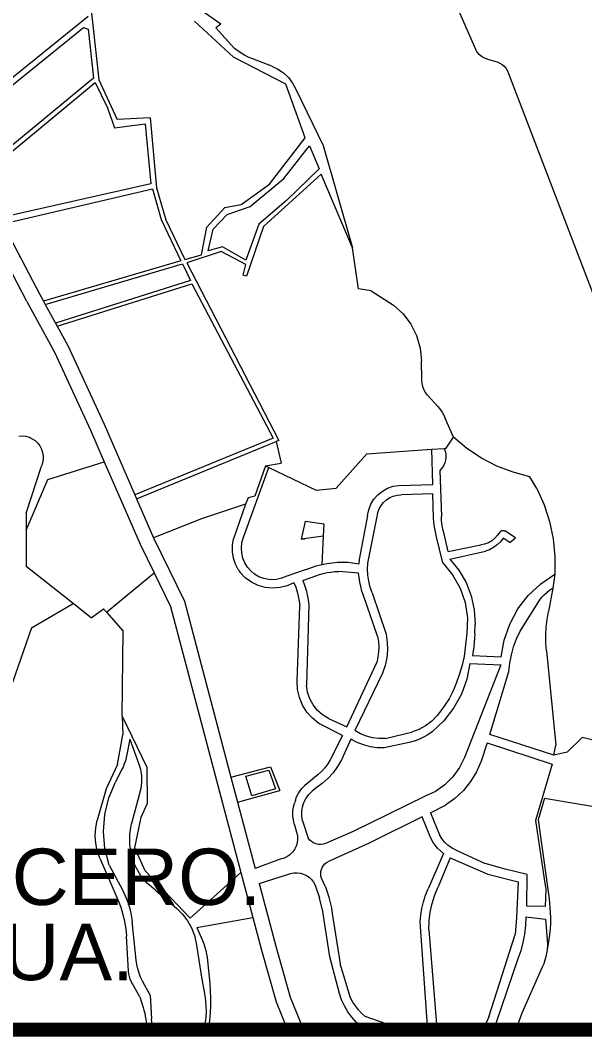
# Model space of a CAD drawing. Header units: millimetres. Extents: x -3245 to 2970, y 1153 to 3965.
# Drawn here: x 484.7 to 508.5, y 2440.77 to 2483.68 of the extents above; entities that cross this region are included whole.
import ezdxf

# ---------------------------------------------------------------- set-up
doc = ezdxf.new("R2010")
doc.units = ezdxf.units.MM
doc.linetypes.add('ACAD_ISO02W100', pattern=[15, 12, -3])
doc.layers.add('CVL_CUADCON_LIN', color=8, linetype='Continuous')
doc.layers.add('FONDO_MANAGUA', color=8, linetype='ACAD_ISO02W100')
doc.layers.add('FRAME 070', color=7, linetype='Continuous', lineweight=70)
doc.styles.add('PI', font='arial.ttf', dxfattribs={"height": 0.4})

msp = doc.modelspace()

# ---------------------------------------------------------------- linework, layer by layer
at = {"linetype": 'ByBlock', "const_width": 0.5892}
msp.add_lwpolyline([(534.3088, 2573.6401), (392.8947, 2573.6401), (392.8947, 2441.0644), (534.3088, 2441.0644)], close=True, dxfattribs=at)
at = {"layer": 'CVL_CUADCON_LIN', "color": 1, "linetype": 'ByBlock', "lineweight": 9, "ltscale": 0.5, "flags": 128}
msp.add_lwpolyline([(497.4984, 2462.4206), (497.4737, 2461.8992), (496.5625, 2461.7663), (496.7047, 2462.392), (496.7238, 2462.5358)], close=True, dxfattribs=at)
for points in [[(496.7047, 2462.392), (496.7238, 2462.5358)], [(496.5625, 2461.7663), (496.7047, 2462.392)], [(497.4737, 2461.8992), (496.5625, 2461.7663)], [(496.5625, 2461.7663), (496.7036, 2461.7869)], [(497.4737, 2461.8992), (497.417, 2460.7041)]]:
    msp.add_lwpolyline(points, dxfattribs=at)
at = {"layer": 'FONDO_MANAGUA', "color": 1, "linetype": 'ByBlock', "lineweight": 9}
for p, q in [((487.4858, 2485.9947), (488.0086, 2481.1653)), ((493.1591, 2483.5209), (491.4055, 2484.7471)), ((502.9362, 2484.6569), (503.9032, 2482.4563)), ((487.5633, 2483.8409), (481.5426, 2478.9723)), ((493.6943, 2482.1257), (492.0464, 2483.647)), ((493.1591, 2483.5209), (492.9482, 2483.3663)), ((481.7053, 2478.8065), (487.3602, 2483.3683)), ((487.3602, 2483.3683), (487.559, 2483.299)), ((487.559, 2483.299), (487.7855, 2481.229)), ((492.9482, 2483.3663), (493.7391, 2482.4918)), ((493.8709, 2482.3857), (493.7391, 2482.4918)), ((494.0098, 2482.2892), (493.8709, 2482.3857)), ((494.1552, 2482.2025), (494.0098, 2482.2892)), ((503.9682, 2482.3388), (503.9032, 2482.4563)), ((504.0538, 2482.2353), (503.9682, 2482.3388)), ((504.1571, 2482.1494), (504.0538, 2482.2353)), ((495.8978, 2480.9823), (493.6943, 2482.1257)), ((494.3063, 2482.1263), (494.1552, 2482.2025)), ((494.4623, 2482.0608), (494.3063, 2482.1263)), ((495.302, 2481.7425), (494.4623, 2482.0608)), ((504.2743, 2482.084), (504.1571, 2482.1494)), ((504.4017, 2482.0413), (504.2743, 2482.084)), ((504.4017, 2482.0413), (504.81, 2481.9192)), ((504.81, 2481.9192), (504.9214, 2481.8755)), ((504.9214, 2481.8755), (505.0241, 2481.8141)), ((505.0241, 2481.8141), (505.1153, 2481.7367)), ((495.302, 2481.7425), (495.5624, 2481.6193)), ((495.5624, 2481.6193), (495.8, 2481.4565)), ((495.8, 2481.4565), (496.0087, 2481.2581)), ((505.1153, 2481.7367), (505.1926, 2481.6453)), ((505.1926, 2481.6453), (505.2537, 2481.5425)), ((505.2537, 2481.5425), (505.2972, 2481.431)), ((505.2972, 2481.431), (510.193, 2468.6126)), ((487.7855, 2481.229), (482.8491, 2477.1686)), ((482.9628, 2477.0011), (487.8598, 2481.0543)), ((487.8598, 2481.0543), (488.3732, 2479.9761)), ((488.0086, 2481.1653), (488.7838, 2479.4965)), ((496.7136, 2478.7185), (495.8978, 2480.9823)), ((496.0087, 2481.2581), (496.1835, 2481.0291)), ((496.1835, 2481.0291), (496.3197, 2480.7754)), ((496.3197, 2480.7754), (497.467, 2478.3924)), ((488.3732, 2479.9761), (488.6659, 2479.1405)), ((488.6659, 2479.1405), (489.9619, 2479.3085)), ((490.1736, 2479.561), (488.7838, 2479.4965)), ((489.9619, 2479.3085), (490.2051, 2476.7717)), ((490.1736, 2479.561), (490.4406, 2476.6002)), ((495.2148, 2476.7647), (496.7136, 2478.7185)), ((495.8134, 2477.0018), (496.8904, 2478.3847)), ((496.8904, 2478.3847), (497.3013, 2477.4063)), ((497.467, 2478.3924), (498.7161, 2474.072)), ((497.3933, 2477.1894), (494.9617, 2474.9798)), ((495.9267, 2476.0664), (497.3013, 2477.4063)), ((498.7161, 2474.072), (497.3933, 2477.1894)), ((482.413, 2476.6963), (484.9654, 2471.8146)), ((490.2051, 2476.7717), (483.8292, 2475.3439)), ((494.0207, 2475.9005), (495.2148, 2476.7647)), ((494.3904, 2475.8222), (495.8134, 2477.0018)), ((483.9628, 2475.0884), (490.267, 2476.5597)), ((490.267, 2476.5597), (490.6429, 2475.2713)), ((490.4406, 2476.6002), (490.8395, 2475.2594)), ((492.5708, 2474.9406), (493.3297, 2475.7711)), ((493.3297, 2475.7711), (494.0207, 2475.9005)), ((493.4272, 2475.482), (494.3904, 2475.8222)), ((495.9267, 2476.0664), (494.7548, 2475.078)), ((492.8365, 2474.8591), (493.4272, 2475.482)), ((483.9628, 2475.0884), (485.5211, 2472.1081)), ((490.6429, 2475.2713), (491.4669, 2473.5306)), ((490.8395, 2475.2594), (491.6341, 2473.5811)), ((492.3371, 2473.7812), (492.5708, 2474.9406)), ((494.7548, 2475.078), (494.2061, 2473.5512)), ((494.9617, 2474.9798), (494.2453, 2472.8778)), ((492.6184, 2473.9411), (492.8365, 2474.8591)), ((493.2301, 2474.1114), (492.6184, 2473.9411)), ((494.2061, 2473.5512), (493.2301, 2474.1114)), ((498.9594, 2472.3452), (498.7161, 2474.072)), ((491.6341, 2473.5811), (492.3371, 2473.7812)), ((493.1733, 2473.9158), (491.7225, 2473.4456)), ((494.2136, 2473.3637), (493.1733, 2473.9158)), ((491.4669, 2473.5306), (485.6778, 2471.8201)), ((485.75, 2471.6873), (491.5404, 2473.3924)), ((491.5404, 2473.3924), (491.8746, 2472.6877)), ((491.7225, 2473.4456), (495.5979, 2465.9409)), ((494.0958, 2472.9166), (494.2136, 2473.3637)), ((494.2453, 2472.8778), (494.0958, 2472.9166)), ((491.8746, 2472.6877), (486.1807, 2470.896)), ((486.2488, 2470.7707), (491.938, 2472.5515)), ((491.938, 2472.5515), (495.3678, 2466.0378)), ((499.4985, 2472.2594), (498.9594, 2472.3452)), ((485.5198, 2472.1104), (485.5211, 2472.1081)), ((485.5211, 2472.1081), (485.5223, 2472.1058)), ((485.5211, 2472.1081), (485.6778, 2471.8201)), ((499.4985, 2472.2594), (500.4409, 2471.6579)), ((484.9678, 2471.81), (486.135, 2469.6653)), ((485.6778, 2471.8201), (485.75, 2471.6873)), ((485.75, 2471.6873), (486.1807, 2470.896)), ((500.4409, 2471.6579), (500.8415, 2471.2886)), ((500.8415, 2471.2886), (501.1692, 2470.8533)), ((486.1807, 2470.896), (486.2488, 2470.7707)), ((486.2488, 2470.7707), (486.6968, 2469.9475)), ((501.1692, 2470.8533), (501.4135, 2470.3662)), ((501.4135, 2470.3662), (501.5663, 2469.8432)), ((486.6968, 2469.9475), (488.2286, 2466.6304)), ((501.5663, 2469.8432), (501.6226, 2469.3012)), ((486.135, 2469.6653), (487.6552, 2466.3733)), ((501.6335, 2468.4855), (501.6226, 2469.3012)), ((501.6451, 2468.3483), (501.6335, 2468.4855)), ((501.6762, 2468.2141), (501.6451, 2468.3483)), ((501.7259, 2468.0857), (501.6762, 2468.2141)), ((501.7934, 2467.9657), (501.7259, 2468.0857)), ((501.8772, 2467.8565), (501.7934, 2467.9657)), ((502.3089, 2467.3702), (501.8772, 2467.8565)), ((502.3089, 2467.3702), (502.3802, 2467.2847)), ((502.3802, 2467.2847), (502.4462, 2467.195)), ((502.4462, 2467.195), (502.5065, 2467.1013)), ((502.5065, 2467.1013), (502.561, 2467.0042)), ((502.561, 2467.0042), (502.6094, 2466.9038)), ((502.978, 2466.0756), (502.6094, 2466.9038)), ((487.6552, 2466.3733), (488.2332, 2465.0448)), ((488.2286, 2466.6304), (489.5307, 2463.6379)), ((484.6301, 2466.1273), (484.7783, 2466.1351)), ((484.7783, 2466.1351), (484.9258, 2466.1187)), ((484.9258, 2466.1187), (485.0687, 2466.0786)), ((485.0687, 2466.0786), (485.2033, 2466.0159)), ((485.2033, 2466.0159), (485.3258, 2465.9322)), ((485.3258, 2465.9322), (485.4332, 2465.8298)), ((495.3678, 2466.0378), (489.5307, 2463.6379)), ((495.5979, 2465.9409), (495.4862, 2465.895)), ((502.6659, 2465.6125), (502.978, 2466.0756)), ((503.5394, 2465.603), (502.978, 2466.0756)), ((485.4332, 2465.8298), (485.5226, 2465.7113)), ((485.5226, 2465.7113), (485.5915, 2465.5798)), ((485.5915, 2465.5798), (485.6382, 2465.4389)), ((489.6007, 2463.477), (495.4862, 2465.895)), ((495.4862, 2465.895), (495.6958, 2464.9814)), ((499.3205, 2465.3768), (502.055, 2465.5695)), ((502.055, 2465.5695), (502.5789, 2465.6064)), ((502.0926, 2464.0842), (502.055, 2465.5695)), ((502.5789, 2465.6064), (502.6659, 2465.6125)), ((502.5789, 2465.6064), (502.6236, 2465.488)), ((502.6236, 2465.488), (502.6489, 2465.364)), ((504.1498, 2465.1957), (503.5394, 2465.603)), ((485.6607, 2465.1439), (485.6358, 2464.9976)), ((485.6382, 2465.4389), (485.6615, 2465.2923)), ((485.6615, 2465.2923), (485.6607, 2465.1439)), ((485.8597, 2464.2857), (488.2332, 2465.0448)), ((488.2332, 2465.0448), (489.7495, 2461.5601)), ((498.0254, 2463.9273), (499.3205, 2465.3768)), ((502.6395, 2465.1119), (502.6051, 2464.9902)), ((502.6542, 2465.2376), (502.6395, 2465.1119)), ((502.6489, 2465.364), (502.6542, 2465.2376)), ((504.8017, 2464.8587), (504.1498, 2465.1957)), ((484.9462, 2462.8689), (485.5875, 2464.8572)), ((485.6358, 2464.9976), (485.5875, 2464.8572)), ((494.105, 2461.8182), (495.1882, 2464.7926)), ((495.0427, 2464.8624), (494.5972, 2463.5902)), ((495.0427, 2464.8624), (495.6958, 2464.9814)), ((495.0427, 2464.8624), (495.1882, 2464.7926)), ((495.1882, 2464.7926), (497.1725, 2463.8409)), ((502.481, 2464.7705), (502.3945, 2464.6782)), ((502.3945, 2464.6782), (502.4582, 2462.7242)), ((502.5518, 2464.8754), (502.481, 2464.7705)), ((502.6051, 2464.9902), (502.5518, 2464.8754)), ((505.4869, 2464.5961), (504.8017, 2464.8587)), ((484.9467, 2462.1485), (485.8597, 2464.2857)), ((506.1971, 2464.4113), (505.4869, 2464.5961)), ((506.4838, 2463.9071), (506.1971, 2464.4113)), ((497.1725, 2463.8409), (498.0254, 2463.9273)), ((499.7759, 2463.65), (499.9702, 2463.8063)), ((499.9702, 2463.8063), (500.189, 2463.9262)), ((500.189, 2463.9262), (500.4253, 2464.0058)), ((500.4253, 2464.0058), (500.672, 2464.0427)), ((500.672, 2464.0427), (502.0926, 2464.0842)), ((506.4838, 2463.9071), (506.7895, 2463.2262)), ((489.5307, 2463.6379), (489.6007, 2463.477)), ((489.6007, 2463.477), (490.3205, 2461.8229)), ((494.3053, 2463.5114), (494.1955, 2463.2466)), ((494.5972, 2463.5902), (494.3053, 2463.5114)), ((499.4837, 2463.2481), (499.6121, 2463.4619)), ((499.6121, 2463.4619), (499.7759, 2463.65)), ((499.914, 2463.1987), (500.0176, 2463.328)), ((500.0176, 2463.328), (500.1408, 2463.4388)), ((500.1408, 2463.4388), (500.2803, 2463.5281)), ((500.2803, 2463.5281), (500.4324, 2463.5936)), ((500.4324, 2463.5936), (500.5932, 2463.6336)), ((500.5932, 2463.6336), (500.7584, 2463.6469)), ((502.1004, 2463.6901), (500.7584, 2463.6469)), ((502.1301, 2462.6638), (502.1004, 2463.6901)), ((494.1955, 2463.2466), (492.3357, 2462.6357)), ((494.1955, 2463.2466), (493.6958, 2461.7911)), ((499.3484, 2462.77), (499.3949, 2463.015)), ((499.3949, 2463.015), (499.4837, 2463.2481)), ((499.7453, 2462.7359), (499.776, 2462.8986)), ((499.776, 2462.8986), (499.8328, 2463.0543)), ((499.8328, 2463.0543), (499.914, 2463.1987)), ((506.7895, 2463.2262), (507.0207, 2462.5165)), ((484.9462, 2462.8689), (484.9467, 2462.1485)), ((492.3357, 2462.6357), (490.3205, 2461.8229)), ((499.3484, 2462.77), (498.9877, 2460.9128)), ((499.3607, 2460.7649), (499.7453, 2462.7359)), ((502.1436, 2462.516), (502.1301, 2462.6638)), ((502.1617, 2462.3686), (502.1436, 2462.516)), ((502.4658, 2462.5757), (502.4582, 2462.7242)), ((502.481, 2462.4278), (502.4658, 2462.5757)), ((507.0207, 2462.5165), (507.1747, 2461.7862)), ((484.9467, 2462.1485), (484.9477, 2460.6141)), ((502.1844, 2462.2219), (502.1617, 2462.3686)), ((502.2117, 2462.076), (502.1844, 2462.2219)), ((502.2435, 2461.931), (502.2117, 2462.076)), ((502.5038, 2462.2809), (502.481, 2462.4278)), ((502.5341, 2462.1353), (502.5038, 2462.2809)), ((502.5719, 2461.9915), (502.5341, 2462.1353)), ((504.9361, 2462.0836), (504.8285, 2461.9362)), ((504.9361, 2462.0836), (504.9519, 2462.1019)), ((504.9519, 2462.1019), (504.9706, 2462.1174)), ((504.9706, 2462.1174), (504.9916, 2462.1295)), ((504.9916, 2462.1295), (505.0143, 2462.1379)), ((505.0143, 2462.1379), (505.0381, 2462.1424)), ((505.0381, 2462.1424), (505.0624, 2462.1429)), ((505.0624, 2462.1429), (505.0863, 2462.1394)), ((505.0863, 2462.1394), (505.1094, 2462.1319)), ((505.1094, 2462.1319), (505.1309, 2462.1207)), ((505.5892, 2461.8303), (505.1309, 2462.1207)), ((490.3205, 2461.8229), (491.6198, 2459.1493)), ((493.6482, 2461.5201), (493.6958, 2461.7911)), ((494.0262, 2461.399), (494.0485, 2461.6118)), ((494.0485, 2461.6118), (494.105, 2461.8182)), ((502.5173, 2460.7699), (502.2435, 2461.931)), ((502.7433, 2461.2579), (502.5719, 2461.9915)), ((504.4414, 2461.6226), (504.2829, 2461.5676)), ((504.588, 2461.7041), (504.4414, 2461.6226)), ((504.7183, 2461.8097), (504.588, 2461.7041)), ((504.8285, 2461.9362), (504.7183, 2461.8097)), ((504.9481, 2461.665), (504.8141, 2461.5314)), ((505.0611, 2461.8166), (504.9481, 2461.665)), ((505.3416, 2461.639), (505.0611, 2461.8166)), ((505.3416, 2461.639), (505.5892, 2461.8303)), ((507.1747, 2461.7862), (507.2498, 2461.0436)), ((489.7495, 2461.5601), (490.3379, 2460.3493)), ((493.6451, 2461.2449), (493.6482, 2461.5201)), ((493.6866, 2460.973), (493.6451, 2461.2449)), ((494.0387, 2461.1854), (494.0262, 2461.399)), ((494.0857, 2460.9766), (494.0387, 2461.1854)), ((502.7433, 2461.2579), (504.1173, 2461.5409)), ((502.8187, 2460.9353), (504.3174, 2461.2651)), ((504.2829, 2461.5676), (504.1173, 2461.5409)), ((504.4954, 2461.3293), (504.3174, 2461.2651)), ((504.6622, 2461.4187), (504.4954, 2461.3293)), ((504.8141, 2461.5314), (504.6622, 2461.4187)), ((493.7717, 2460.7113), (493.6866, 2460.973)), ((494.1659, 2460.7783), (494.0857, 2460.9766)), ((494.2773, 2460.5956), (494.1659, 2460.7783)), ((497.6216, 2460.7508), (498.0714, 2460.7994)), ((498.0714, 2460.7994), (498.5237, 2460.7953)), ((498.5237, 2460.7953), (498.9726, 2460.7386)), ((498.9877, 2460.9128), (498.9726, 2460.7386)), ((499.3462, 2460.5078), (499.3607, 2460.7649)), ((502.5173, 2460.7699), (502.9309, 2460.2712)), ((502.8187, 2460.9353), (503.1992, 2460.4662)), ((507.2498, 2461.0436), (507.2452, 2460.2973)), ((486.9256, 2459.055), (484.9477, 2460.6141)), ((488.3352, 2458.688), (490.3379, 2460.3493)), ((490.3379, 2460.3493), (491.028, 2458.9294)), ((493.8981, 2460.4669), (493.7717, 2460.7113)), ((493.8981, 2460.4669), (493.969, 2460.3623)), ((494.1892, 2460.1397), (493.969, 2460.3623)), ((494.4169, 2460.4334), (494.2773, 2460.5956)), ((494.5809, 2460.296), (494.4169, 2460.4334)), ((496.7542, 2460.499), (495.9426, 2460.2048)), ((496.7542, 2460.499), (497.1805, 2460.6502)), ((497.1805, 2460.6502), (497.6216, 2460.7508)), ((497.4762, 2460.3235), (497.6375, 2460.3602)), ((497.6375, 2460.3602), (497.8009, 2460.3865)), ((497.8009, 2460.3865), (497.9656, 2460.4024)), ((497.9656, 2460.4024), (498.1309, 2460.4077)), ((498.9668, 2460.3433), (498.1309, 2460.4077)), ((498.9885, 2460.1506), (498.9668, 2460.3433)), ((499.3569, 2460.2505), (499.3462, 2460.5078)), ((503.1992, 2460.4662), (503.5022, 2459.9437)), ((494.4444, 2459.9583), (494.1892, 2460.1397)), ((494.7271, 2459.8236), (494.4444, 2459.9583)), ((494.765, 2460.187), (494.5809, 2460.296)), ((494.9644, 2460.1093), (494.765, 2460.187)), ((495.1738, 2460.0651), (494.9644, 2460.1093)), ((495.3875, 2460.0554), (495.1738, 2460.0651)), ((495.5012, 2460.0743), (495.3875, 2460.0554)), ((495.6138, 2460.0988), (495.5012, 2460.0743)), ((495.7251, 2460.1287), (495.6138, 2460.0988)), ((495.8348, 2460.1641), (495.7251, 2460.1287)), ((495.9426, 2460.2048), (495.8348, 2460.1641)), ((496.2419, 2459.9364), (495.956, 2459.8086)), ((496.2419, 2459.9364), (496.3138, 2459.7482)), ((496.6116, 2460.0322), (497.3176, 2460.2765)), ((496.6116, 2460.0322), (496.6881, 2459.8316)), ((497.3176, 2460.2765), (497.4762, 2460.3235)), ((499.0197, 2459.9592), (498.9885, 2460.1506)), ((499.0604, 2459.7696), (499.0197, 2459.9592)), ((499.3928, 2459.9955), (499.3569, 2460.2505)), ((499.4536, 2459.7453), (499.3928, 2459.9955)), ((502.9309, 2460.2712), (503.2483, 2459.7064)), ((503.5022, 2459.9437), (503.7206, 2459.3805)), ((506.6487, 2459.8928), (507.2452, 2460.2973)), ((507.2452, 2460.2973), (507.1595, 2459.7097)), ((495.0287, 2459.7395), (494.7271, 2459.8236)), ((495.3402, 2459.7087), (495.0287, 2459.7395)), ((495.6525, 2459.7319), (495.3402, 2459.7087)), ((495.956, 2459.8086), (495.6525, 2459.7319)), ((496.3138, 2459.7482), (496.374, 2459.556)), ((496.374, 2459.556), (496.4223, 2459.3605)), ((496.6881, 2459.8316), (496.7522, 2459.6268)), ((496.7522, 2459.6268), (496.8038, 2459.4185)), ((499.1106, 2459.5822), (499.0604, 2459.7696)), ((499.1699, 2459.3976), (499.1106, 2459.5822)), ((499.5387, 2459.5023), (499.4536, 2459.7453)), ((499.5387, 2459.5023), (500.1284, 2457.7617)), ((503.2483, 2459.7064), (503.4592, 2459.0937)), ((506.1246, 2459.3982), (506.6487, 2459.8928)), ((506.8047, 2459.4393), (506.9153, 2459.5392)), ((506.9153, 2459.5392), (507.0339, 2459.6295)), ((507.1595, 2459.7097), (506.9778, 2458.7149)), ((507.0339, 2459.6295), (507.1595, 2459.7097)), ((485.1662, 2458.0356), (486.9256, 2459.055)), ((487.6822, 2458.4585), (486.9256, 2459.055)), ((491.6198, 2459.1493), (493.5845, 2451.7285)), ((496.4223, 2459.3605), (496.4585, 2459.1624)), ((496.4585, 2459.1624), (496.4825, 2458.9624)), ((496.8038, 2459.4185), (496.8427, 2459.2074)), ((496.8427, 2459.2074), (496.8686, 2458.9943)), ((499.7585, 2457.678), (499.1699, 2459.3976)), ((503.4592, 2459.0937), (503.5567, 2458.4531)), ((503.7206, 2459.3805), (503.8489, 2458.7903)), ((505.6864, 2458.8261), (506.1246, 2459.3982)), ((505.777, 2457.8847), (506.6103, 2459.2137)), ((506.6103, 2459.2137), (506.7028, 2459.3305)), ((506.7028, 2459.3305), (506.8047, 2459.4393)), ((487.6822, 2458.4585), (488.2072, 2458.8353)), ((488.2072, 2458.8353), (488.3352, 2458.688)), ((488.3352, 2458.688), (489.0308, 2457.8872)), ((491.028, 2458.9294), (493.999, 2447.7073)), ((496.3776, 2455.7802), (496.4825, 2458.9624)), ((496.8686, 2458.9943), (496.7654, 2455.6027)), ((503.8489, 2458.7903), (503.884, 2458.1872)), ((505.3454, 2458.1913), (505.6864, 2458.8261)), ((506.9206, 2458.3878), (506.9778, 2458.7149)), ((503.5567, 2458.4531), (503.5377, 2457.8055)), ((503.8741, 2457.7868), (503.884, 2458.1872)), ((505.1102, 2457.5101), (505.3454, 2458.1913)), ((506.8836, 2458.0578), (506.9206, 2458.3878)), ((485.1662, 2458.0356), (484.3701, 2455.7236)), ((489.0009, 2454.313), (489.0308, 2457.8872)), ((500.1284, 2457.7617), (500.1776, 2457.4304)), ((503.5377, 2457.8055), (503.4197, 2456.8224)), ((503.8741, 2457.7868), (503.8631, 2457.5999)), ((505.6305, 2457.5617), (505.777, 2457.8847)), ((506.8668, 2457.7262), (506.8836, 2458.0578)), ((499.7585, 2457.678), (499.8004, 2457.4577)), ((499.8004, 2457.4577), (499.8187, 2457.2342)), ((500.1776, 2457.4304), (500.1872, 2457.0957)), ((503.8472, 2457.4134), (503.8262, 2457.2274)), ((503.8631, 2457.5999), (503.8472, 2457.4134)), ((504.9871, 2456.8), (505.1102, 2457.5101)), ((505.5089, 2457.2286), (505.6305, 2457.5617)), ((506.8703, 2457.3941), (506.8668, 2457.7262)), ((506.894, 2457.0629), (506.8703, 2457.3941)), ((499.8131, 2457.01), (499.7838, 2456.7876)), ((499.8187, 2457.2342), (499.8131, 2457.01)), ((500.1872, 2457.0957), (500.157, 2456.7621)), ((503.8002, 2457.0421), (503.7692, 2456.8575)), ((503.8262, 2457.2274), (503.8002, 2457.0421)), ((505.4129, 2456.8872), (505.5089, 2457.2286)), ((506.894, 2457.0629), (507.2843, 2453.0735)), ((498.4665, 2453.8481), (499.731, 2456.5697)), ((499.7838, 2456.7876), (499.731, 2456.5697)), ((500.157, 2456.7621), (500.0874, 2456.4346)), ((503.4197, 2456.8224), (503.3366, 2456.4494)), ((504.9715, 2456.4693), (503.4387, 2452.5581)), ((503.6587, 2456.5308), (503.5315, 2455.8662)), ((503.6587, 2456.5308), (504.9715, 2456.4693)), ((503.7692, 2456.8575), (504.9871, 2456.8)), ((505.2999, 2456.1875), (505.3431, 2456.5395)), ((505.3431, 2456.5395), (505.4129, 2456.8872)), ((499.9794, 2456.1176), (498.8159, 2453.6906)), ((500.0874, 2456.4346), (499.9794, 2456.1176)), ((503.2309, 2456.0822), (503.1029, 2455.7221)), ((503.3366, 2456.4494), (503.2309, 2456.0822)), ((504.5101, 2453.5327), (505.2999, 2456.1875)), ((496.3954, 2455.432), (496.3776, 2455.7802)), ((503.1029, 2455.7221), (502.9531, 2455.3705)), ((503.5315, 2455.8662), (503.3022, 2455.2295)), ((496.4712, 2455.0918), (496.3954, 2455.432)), ((496.8099, 2455.3118), (496.7654, 2455.6027)), ((496.9041, 2455.033), (496.8099, 2455.3118)), ((502.9531, 2455.3705), (502.7821, 2455.0287)), ((503.3022, 2455.2295), (502.9764, 2454.6364)), ((496.6028, 2454.769), (496.4712, 2455.0918)), ((496.7865, 2454.4727), (496.6028, 2454.769)), ((497.0452, 2454.7747), (496.9041, 2455.033)), ((497.2289, 2454.5447), (497.0452, 2454.7747)), ((502.7821, 2455.0287), (502.4835, 2454.5826)), ((497.0171, 2454.2113), (496.7865, 2454.4727)), ((497.4496, 2454.3501), (497.2289, 2454.5447)), ((497.7008, 2454.1966), (497.4496, 2454.3501)), ((502.2837, 2454.3232), (502.0507, 2454.0932)), ((502.4835, 2454.5826), (502.2837, 2454.3232)), ((502.9764, 2454.6364), (502.5622, 2454.1013)), ((490.0441, 2452.1283), (489.0009, 2454.313)), ((489.0009, 2454.313), (489.0259, 2453.5064)), ((497.2882, 2453.9922), (497.0171, 2454.2113)), ((498.2899, 2453.4872), (497.2882, 2453.9922)), ((497.7008, 2454.1966), (498.4665, 2453.8481)), ((501.7888, 2453.8967), (501.5027, 2453.7375)), ((502.0507, 2454.0932), (501.7888, 2453.8967)), ((502.5622, 2454.1013), (502.0695, 2453.6373)), ((488.8028, 2452.2607), (489.0259, 2453.5064)), ((498.2899, 2453.4872), (497.7746, 2452.4515)), ((499.0471, 2453.5551), (498.8159, 2453.6906)), ((499.2947, 2453.4524), (499.0471, 2453.5551)), ((500.0881, 2453.358), (501.1978, 2453.6183)), ((501.5027, 2453.7375), (501.1978, 2453.6183)), ((501.8942, 2453.5152), (501.7088, 2453.4089)), ((502.0695, 2453.6373), (501.8942, 2453.5152)), ((507.201, 2452.6566), (504.5101, 2453.5327)), ((489.3178, 2453.3318), (489.1973, 2452.6887)), ((489.3178, 2453.3318), (489.6882, 2452.3184)), ((498.645, 2453.3353), (498.2463, 2452.4537)), ((498.9049, 2453.1947), (498.645, 2453.3353)), ((499.1796, 2453.0858), (498.9049, 2453.1947)), ((499.4653, 2453.0103), (499.1796, 2453.0858)), ((499.554, 2453.3846), (499.2947, 2453.4524)), ((499.8201, 2453.3529), (499.554, 2453.3846)), ((500.0881, 2453.358), (499.8201, 2453.3529)), ((501.1071, 2453.1924), (500.0533, 2452.9632)), ((501.3138, 2453.2469), (501.1071, 2453.1924)), ((501.5148, 2453.3193), (501.3138, 2453.2469)), ((501.7088, 2453.4089), (501.5148, 2453.3193)), ((504.3962, 2453.1703), (504.1417, 2452.3969)), ((504.3962, 2453.1703), (507.129, 2452.2698)), ((507.201, 2452.6566), (507.2843, 2453.0735)), ((508.3954, 2453.4021), (507.77, 2452.7742)), ((508.9847, 2453.2556), (508.3954, 2453.4021)), ((489.1973, 2452.6887), (489.1675, 2452.5518)), ((499.7579, 2452.9692), (499.4653, 2453.0103)), ((500.0533, 2452.9632), (499.7579, 2452.9692)), ((507.77, 2452.7742), (507.201, 2452.6566)), ((488.8028, 2452.2607), (488.3142, 2451.2284)), ((489.0844, 2452.2844), (489.0313, 2452.1547)), ((489.1298, 2452.4169), (489.0844, 2452.2844)), ((489.1675, 2452.5518), (489.1298, 2452.4169)), ((489.6882, 2452.3184), (489.7647, 2452.0565)), ((497.6669, 2452.2824), (497.5455, 2452.1229)), ((497.7746, 2452.4515), (497.6669, 2452.2824)), ((498.0816, 2452.1734), (497.8891, 2451.9114)), ((498.2463, 2452.4537), (498.0816, 2452.1734)), ((503.4387, 2452.5581), (503.2264, 2452.1271)), ((504.1417, 2452.3969), (503.9475, 2451.9522)), ((507.129, 2452.2698), (506.4232, 2449.8892)), ((488.9709, 2452.0284), (488.7081, 2451.5176)), ((489.0313, 2452.1547), (488.9709, 2452.0284)), ((489.7647, 2452.0565), (489.8057, 2451.7867)), ((489.8057, 2451.7867), (489.8107, 2451.5138)), ((490.0587, 2450.6288), (490.0441, 2452.1283)), ((493.5845, 2451.7285), (495.2546, 2452.1581)), ((494.2101, 2451.7694), (495.1808, 2452.0203)), ((494.4668, 2450.941), (494.2101, 2451.7694)), ((495.1808, 2452.0203), (495.469, 2451.2284)), ((495.2546, 2452.1581), (495.6423, 2451.1597)), ((497.265, 2451.8367), (497.108, 2451.7121)), ((497.4112, 2451.9739), (497.265, 2451.8367)), ((497.5455, 2452.1229), (497.4112, 2451.9739)), ((497.8891, 2451.9114), (497.6707, 2451.6705)), ((503.2264, 2452.1271), (502.9451, 2451.7377)), ((503.9475, 2451.9522), (503.695, 2451.5379)), ((488.428, 2450.8515), (488.7081, 2451.5176)), ((489.8107, 2451.5138), (489.7794, 2451.2428)), ((493.5845, 2451.7285), (493.8665, 2450.6634)), ((496.5936, 2451.2673), (496.7014, 2451.3706)), ((497.108, 2451.7121), (496.7014, 2451.3706)), ((497.4289, 2451.4533), (497.166, 2451.2619)), ((497.6707, 2451.6705), (497.4289, 2451.4533)), ((502.6026, 2451.4009), (502.2085, 2451.1262)), ((502.9451, 2451.7377), (502.6026, 2451.4009)), ((503.695, 2451.5379), (503.3886, 2451.1616)), ((488.3142, 2451.2284), (487.9448, 2449.9129)), ((489.7125, 2450.9782), (489.3943, 2449.7751)), ((489.7794, 2451.2428), (489.7125, 2450.9782)), ((493.8665, 2450.6634), (495.6423, 2451.1597)), ((495.469, 2451.2284), (494.4668, 2450.941)), ((496.3039, 2450.7513), (496.3529, 2450.8923)), ((496.3529, 2450.8923), (496.4182, 2451.0265)), ((496.4182, 2451.0265), (496.4988, 2451.1521)), ((496.4988, 2451.1521), (496.5936, 2451.2673)), ((496.7496, 2450.8384), (496.8643, 2450.9984)), ((496.8643, 2450.9984), (497.0028, 2451.1383)), ((497.166, 2451.2619), (497.0028, 2451.1383)), ((501.774, 2450.9212), (498.7374, 2449.4256)), ((502.2085, 2451.1262), (501.774, 2450.9212)), ((503.3886, 2451.1616), (503.0341, 2450.8302)), ((488.2589, 2450.149), (488.428, 2450.8515)), ((489.7978, 2450.0355), (490.0587, 2450.6288)), ((493.8665, 2450.6634), (494.6065, 2447.8684)), ((496.1992, 2450.2872), (496.2258, 2450.4771)), ((496.2258, 2450.4771), (496.276, 2450.6621)), ((496.3039, 2450.7513), (496.276, 2450.6621)), ((496.5731, 2450.28), (496.6021, 2450.4746)), ((496.6021, 2450.4746), (496.6614, 2450.6624)), ((496.6614, 2450.6624), (496.7496, 2450.8384)), ((501.9962, 2450.2216), (502.638, 2450.5499)), ((503.0341, 2450.8302), (502.638, 2450.5499)), ((506.8095, 2450.8399), (506.5438, 2449.9252)), ((506.8095, 2450.8399), (509.8325, 2450.3328)), ((488.2051, 2449.4284), (488.2589, 2450.149)), ((489.5291, 2448.7454), (489.7978, 2450.0355)), ((496.1963, 2450.0956), (496.1992, 2450.2872)), ((496.2174, 2449.905), (496.1963, 2450.0956)), ((496.575, 2450.0831), (496.5731, 2450.28)), ((496.608, 2449.889), (496.575, 2450.0831)), ((501.6424, 2450.0549), (499.4097, 2448.9359)), ((502.0178, 2449.1464), (501.6424, 2450.0549)), ((501.9962, 2450.2216), (502.3743, 2449.2913)), ((487.8777, 2449.5912), (487.9448, 2449.9129)), ((489.3159, 2449.3252), (489.3943, 2449.7751)), ((496.2621, 2449.7186), (496.2174, 2449.905)), ((496.2621, 2449.7186), (496.3516, 2449.4095)), ((496.608, 2449.889), (496.8419, 2449.155)), ((506.4232, 2449.8892), (506.7901, 2447.439)), ((506.5438, 2449.9252), (507.0061, 2446.5826)), ((487.8548, 2449.2634), (487.8777, 2449.5912)), ((487.8767, 2448.9355), (487.8548, 2449.2634)), ((488.2681, 2448.7086), (488.2051, 2449.4284)), ((489.3156, 2448.8685), (489.3159, 2449.3252)), ((496.3516, 2449.4095), (496.3851, 2449.261)), ((496.3851, 2449.261), (496.3928, 2449.1089)), ((498.7374, 2449.4256), (497.5766, 2448.9245)), ((502.4769, 2449.1315), (502.3743, 2449.2913)), ((487.9428, 2448.6136), (487.8767, 2448.9355)), ((489.3935, 2448.4186), (489.3156, 2448.8685)), ((489.9653, 2447.7763), (489.5291, 2448.7454)), ((496.3312, 2448.8119), (496.2636, 2448.6755)), ((496.3747, 2448.9578), (496.3312, 2448.8119)), ((496.3928, 2449.1089), (496.3747, 2448.9578)), ((496.906, 2449.0727), (496.8419, 2449.155)), ((496.9832, 2449.0027), (496.906, 2449.0727)), ((497.0713, 2448.9471), (496.9832, 2449.0027)), ((497.1678, 2448.9074), (497.0713, 2448.9471)), ((497.2695, 2448.8849), (497.1678, 2448.9074)), ((497.3737, 2448.8803), (497.2695, 2448.8849)), ((497.4771, 2448.8936), (497.3737, 2448.8803)), ((497.5766, 2448.9245), (497.4771, 2448.8936)), ((499.4097, 2448.9359), (497.7026, 2448.1711)), ((502.0992, 2448.9986), (502.0178, 2449.1464)), ((502.1944, 2448.8593), (502.0992, 2448.9986)), ((502.3024, 2448.7297), (502.1944, 2448.8593)), ((502.5984, 2448.9857), (502.4769, 2449.1315)), ((502.7372, 2448.8562), (502.5984, 2448.9857)), ((502.891, 2448.7449), (502.7372, 2448.8562)), ((503.0574, 2448.6536), (502.891, 2448.7449)), ((488.0519, 2448.3036), (487.9428, 2448.6136)), ((488.4463, 2448.0083), (488.2681, 2448.7086)), ((489.5473, 2447.9886), (489.3935, 2448.4186)), ((495.9389, 2448.3606), (495.8004, 2448.2972)), ((496.0645, 2448.4465), (495.9389, 2448.3606)), ((496.1738, 2448.5525), (496.0645, 2448.4465)), ((496.2636, 2448.6755), (496.1738, 2448.5525)), ((502.5529, 2448.5042), (501.9001, 2447.0054)), ((502.4223, 2448.611), (502.3024, 2448.7297)), ((502.8257, 2448.3186), (502.3232, 2447.1003)), ((502.5529, 2448.5042), (502.4223, 2448.611)), ((502.8257, 2448.3186), (504.4163, 2447.6359)), ((503.0574, 2448.6536), (504.3114, 2448.0857)), ((488.0519, 2448.3036), (488.8199, 2446.5204)), ((488.4463, 2448.0083), (489.0047, 2446.9654)), ((489.7723, 2447.5912), (489.5473, 2447.9886)), ((495.6533, 2448.2582), (494.6065, 2447.8684)), ((495.8004, 2448.2972), (495.6533, 2448.2582)), ((497.3984, 2447.8324), (497.4345, 2447.9188)), ((497.4345, 2447.9188), (497.4846, 2447.9979)), ((497.4846, 2447.9979), (497.5472, 2448.0676)), ((497.5472, 2448.0676), (497.6205, 2448.1259)), ((497.6205, 2448.1259), (497.7026, 2448.1711)), ((505.1443, 2447.8376), (504.3114, 2448.0857)), ((490.0621, 2447.2382), (489.7723, 2447.5912)), ((491.8588, 2445.7763), (489.9653, 2447.7763)), ((493.999, 2447.7073), (491.8588, 2445.7763)), ((493.999, 2447.7073), (494.5054, 2445.7997)), ((494.7743, 2447.2359), (495.9704, 2447.6147)), ((495.9704, 2447.6147), (496.1002, 2447.6623)), ((496.1002, 2447.6623), (496.2359, 2447.6887)), ((496.2359, 2447.6887), (496.3741, 2447.6931)), ((496.3741, 2447.6931), (496.5112, 2447.6755)), ((496.5112, 2447.6755), (496.6438, 2447.6363)), ((496.6438, 2447.6363), (496.7684, 2447.5765)), ((496.7684, 2447.5765), (496.882, 2447.4977)), ((496.882, 2447.4977), (496.9816, 2447.4018)), ((497.3715, 2447.6476), (497.3772, 2447.7411)), ((497.3815, 2447.5545), (497.3715, 2447.6476)), ((497.3772, 2447.7411), (497.3984, 2447.8324)), ((497.4069, 2447.4643), (497.3815, 2447.5545)), ((497.5708, 2447.1024), (497.4069, 2447.4643)), ((504.4163, 2447.6359), (505.7048, 2447.3025)), ((506.0778, 2447.6181), (505.1443, 2447.8376)), ((506.0587, 2446.2746), (506.0778, 2447.6181)), ((490.408, 2446.94), (490.0621, 2447.2382)), ((494.7743, 2447.2359), (495.4759, 2444.5931)), ((496.9816, 2447.4018), (497.0646, 2447.2913)), ((497.0646, 2447.2913), (497.129, 2447.1689)), ((497.129, 2447.1689), (497.1732, 2447.0379)), ((497.1732, 2447.0379), (497.324, 2446.6264)), ((497.5708, 2447.1024), (497.6478, 2446.8822)), ((502.1797, 2446.7546), (502.3232, 2447.1003)), ((505.7048, 2447.3025), (505.6317, 2445.802)), ((506.7901, 2447.439), (506.862, 2446.9992)), ((489.0047, 2446.9654), (489.1277, 2446.7126)), ((489.1277, 2446.7126), (489.2307, 2446.4511)), ((490.408, 2446.94), (491.3004, 2446.1773)), ((497.4588, 2446.0511), (497.324, 2446.6264)), ((497.6478, 2446.8822), (497.7151, 2446.6589)), ((497.7151, 2446.6589), (497.7726, 2446.4328)), ((501.7084, 2446.4636), (501.7947, 2446.7379)), ((501.7947, 2446.7379), (501.9001, 2447.0054)), ((502.0681, 2446.3972), (502.1797, 2446.7546)), ((506.862, 2446.9992), (506.8429, 2446.2642)), ((488.8199, 2446.5204), (488.9329, 2446.2306)), ((488.9329, 2446.2306), (489.0255, 2445.9337)), ((489.2307, 2446.4511), (489.3132, 2446.1824)), ((489.3132, 2446.1824), (489.3746, 2445.908)), ((491.3004, 2446.1773), (491.5443, 2445.937)), ((497.7726, 2446.4328), (497.8201, 2446.2043)), ((497.8201, 2446.2043), (497.8576, 2445.9741)), ((501.5953, 2445.9001), (501.6419, 2446.1839)), ((501.6419, 2446.1839), (501.7084, 2446.4636)), ((501.9897, 2446.0312), (502.0681, 2446.3972)), ((506.8429, 2446.2642), (506.0587, 2446.2746)), ((507.0061, 2446.5826), (507.0467, 2446.0201)), ((489.0255, 2445.9337), (489.0972, 2445.631)), ((489.3746, 2445.908), (489.4145, 2445.6298)), ((491.5443, 2445.937), (491.7517, 2445.6646)), ((492.1418, 2445.3834), (494.5054, 2445.7997)), ((494.5054, 2445.7997), (494.8698, 2444.4271)), ((497.7532, 2444.1395), (497.4588, 2446.0511)), ((497.8576, 2445.9741), (498.192, 2443.8462)), ((501.5689, 2445.6138), (501.5953, 2445.9001)), ((501.9448, 2445.6595), (501.9897, 2446.0312)), ((505.6317, 2445.802), (505.5725, 2445.0883)), ((506.02, 2445.8254), (506.0106, 2445.4636)), ((506.02, 2445.8254), (506.8482, 2445.7317)), ((507.0467, 2446.0201), (507.0579, 2445.7862)), ((507.0579, 2445.7862), (507.0577, 2445.5521)), ((489.0972, 2445.631), (489.1477, 2445.3241)), ((489.1477, 2445.3241), (489.1768, 2445.0144)), ((489.585, 2443.9939), (489.4145, 2445.6298)), ((491.7517, 2445.6646), (491.9186, 2445.3657)), ((491.9186, 2445.3657), (492.0416, 2445.0462)), ((492.1418, 2445.3834), (492.3828, 2444.8357)), ((501.9025, 2440.8146), (501.5689, 2445.6138)), ((501.934, 2445.2853), (501.9448, 2445.6595)), ((506.0106, 2445.4636), (505.9714, 2445.1037)), ((506.8482, 2445.7317), (506.932, 2444.6907)), ((507.0462, 2445.3182), (507.0234, 2445.0852)), ((507.0577, 2445.5521), (507.0462, 2445.3182)), ((489.264, 2443.532), (489.1768, 2445.0144)), ((492.0416, 2445.0462), (492.1182, 2444.7125)), ((501.934, 2445.2853), (502.3019, 2440.7708)), ((504.4608, 2441.6035), (505.5725, 2445.0883)), ((505.9714, 2445.1037), (505.9025, 2444.7484)), ((507.0234, 2445.0852), (506.9894, 2444.8535)), ((492.1182, 2444.7125), (492.3415, 2443.2818)), ((492.3828, 2444.8357), (492.4395, 2444.6954)), ((492.4395, 2444.6954), (492.4872, 2444.5517)), ((492.4872, 2444.5517), (492.5258, 2444.4053)), ((495.4759, 2444.5931), (496.0823, 2442.4439)), ((505.9025, 2444.7484), (505.8046, 2444.3999)), ((506.9894, 2444.8535), (506.9183, 2444.4401)), ((506.9232, 2444.4901), (506.9183, 2444.4401)), ((506.927, 2444.5401), (506.9232, 2444.4901)), ((506.9297, 2444.5903), (506.927, 2444.5401)), ((506.9314, 2444.6405), (506.9297, 2444.5903)), ((506.932, 2444.6907), (506.9314, 2444.6405)), ((492.5258, 2444.4053), (492.5552, 2444.2568)), ((492.5552, 2444.2568), (492.5753, 2444.1068)), ((492.5753, 2444.1068), (492.6862, 2443.0169)), ((494.8698, 2444.4271), (495.4873, 2442.2386)), ((498.1641, 2442.5968), (497.7532, 2444.1395)), ((505.6782, 2444.0608), (504.7739, 2441.3647)), ((505.8046, 2444.3999), (505.6782, 2444.0608)), ((506.8661, 2444.1408), (506.8257, 2443.9942)), ((506.8971, 2444.2896), (506.8661, 2444.1408)), ((506.9183, 2444.4401), (506.8971, 2444.2896)), ((489.6113, 2443.8105), (489.585, 2443.9939)), ((489.6515, 2443.6296), (489.6113, 2443.8105)), ((489.7055, 2443.4524), (489.6515, 2443.6296)), ((498.6276, 2442.4076), (498.192, 2443.8462)), ((506.7167, 2443.7106), (505.8475, 2441.7685)), ((506.7758, 2443.8507), (506.7167, 2443.7106)), ((506.8257, 2443.9942), (506.7758, 2443.8507)), ((489.2758, 2443.4198), (489.264, 2443.532)), ((489.2981, 2443.3092), (489.2758, 2443.4198)), ((489.3306, 2443.2012), (489.2981, 2443.3092)), ((489.373, 2443.0967), (489.3306, 2443.2012)), ((489.7728, 2443.2798), (489.7055, 2443.4524)), ((489.8532, 2443.1129), (489.7728, 2443.2798)), ((492.3415, 2443.2818), (492.4774, 2442.5134)), ((489.425, 2442.9966), (489.373, 2443.0967)), ((489.7396, 2442.4543), (489.425, 2442.9966)), ((490.1693, 2442.5164), (489.8532, 2443.1129)), ((492.6862, 2443.0169), (492.711, 2442.7078)), ((489.7396, 2442.4543), (489.8784, 2442.0057)), ((490.1693, 2442.5164), (490.2327, 2441.5174)), ((492.4774, 2442.5134), (492.5103, 2442.2857)), ((492.711, 2442.7078), (492.7226, 2442.398)), ((492.7226, 2442.398), (492.7209, 2442.088)), ((496.0823, 2442.4439), (496.6483, 2441.0644)), ((498.2513, 2442.3271), (498.1641, 2442.5968)), ((498.367, 2442.0684), (498.2513, 2442.3271)), ((498.7243, 2442.2323), (498.6276, 2442.4076)), ((489.8784, 2442.0057), (489.9135, 2441.8845)), ((489.9135, 2441.8845), (489.9445, 2441.7622)), ((492.5103, 2442.2857), (492.5287, 2442.0563)), ((492.5287, 2442.0563), (492.5325, 2441.8263)), ((492.7209, 2442.088), (492.7059, 2441.7783)), ((495.4873, 2442.2386), (495.9691, 2441.0644)), ((498.51, 2441.8237), (498.367, 2442.0684)), ((498.8351, 2442.0656), (498.7243, 2442.2323)), ((498.9592, 2441.9085), (498.8351, 2442.0656)), ((499.0959, 2441.7622), (498.9592, 2441.9085)), ((489.9445, 2441.7622), (489.9711, 2441.6389)), ((489.9711, 2441.6389), (489.9935, 2441.5147)), ((489.9935, 2441.5147), (490.0115, 2441.3899)), ((490.2449, 2441.3714), (490.2327, 2441.5174)), ((492.5216, 2441.5964), (492.4962, 2441.3677)), ((492.5325, 2441.8263), (492.5216, 2441.5964)), ((492.6778, 2441.4695), (492.6321, 2441.0644)), ((492.7059, 2441.7783), (492.6778, 2441.4695)), ((498.6785, 2441.5958), (498.51, 2441.8237)), ((498.8705, 2441.3874), (498.6785, 2441.5958)), ((499.2441, 2441.6277), (499.0959, 2441.7622)), ((501.2965, 2440.906), (499.2441, 2441.6277)), ((504.4608, 2441.6035), (504.3826, 2441.4047)), ((505.8475, 2441.7685), (505.6074, 2441.0644)), ((490.0115, 2441.3899), (490.0527, 2441.0644)), ((490.263, 2441.226), (490.2449, 2441.3714)), ((490.287, 2441.0815), (490.263, 2441.226)), ((490.3168, 2440.938), (490.287, 2441.0815)), ((492.4962, 2441.3677), (492.4528, 2441.0644)), ((498.0921, 2441.0644), (498.654, 2441.303)), ((498.654, 2441.303), (498.9492, 2441.1815)), ((498.8705, 2441.3874), (499.7452, 2441.0644)), ((498.994, 2441.0644), (498.9492, 2441.1815)), ((498.9492, 2441.1815), (499.0008, 2441.1603)), ((499.0558, 2441.0644), (499.0008, 2441.1603)), ((504.1361, 2441.0575), (503.9742, 2440.9181)), ((504.2734, 2441.2211), (504.1361, 2441.0575)), ((504.3826, 2441.4047), (504.2734, 2441.2211)), ((504.6295, 2441.0999), (504.4427, 2440.863)), ((504.7739, 2441.3647), (504.6295, 2441.0999)), ((490.3524, 2440.7959), (490.3168, 2440.938)), ((501.9025, 2440.8146), (501.2965, 2440.906)), ((503.9742, 2440.9181), (503.792, 2440.8067))]:
    msp.add_line(p, q, dxfattribs=at)

# ---------------------------------------------------------------- texts
at = {"layer": 'FRAME 070', "lineweight": 25, "style": 'PI'}
for s, p in [('MONTE TABOR, KM 13 CARRETERA SUR HACIA EL CRUCERO.', (394.9562, 2446.3295, 0.0914)), ('MUNICIPIO DE MANAGUA, DEPARTAMENTO DE MANAGUA.', (394.9475, 2443.1553, -0.0914))]:
    msp.add_text(s, height=2.37935, dxfattribs=at).set_placement(p)

doc.saveas('drawing.dxf')
